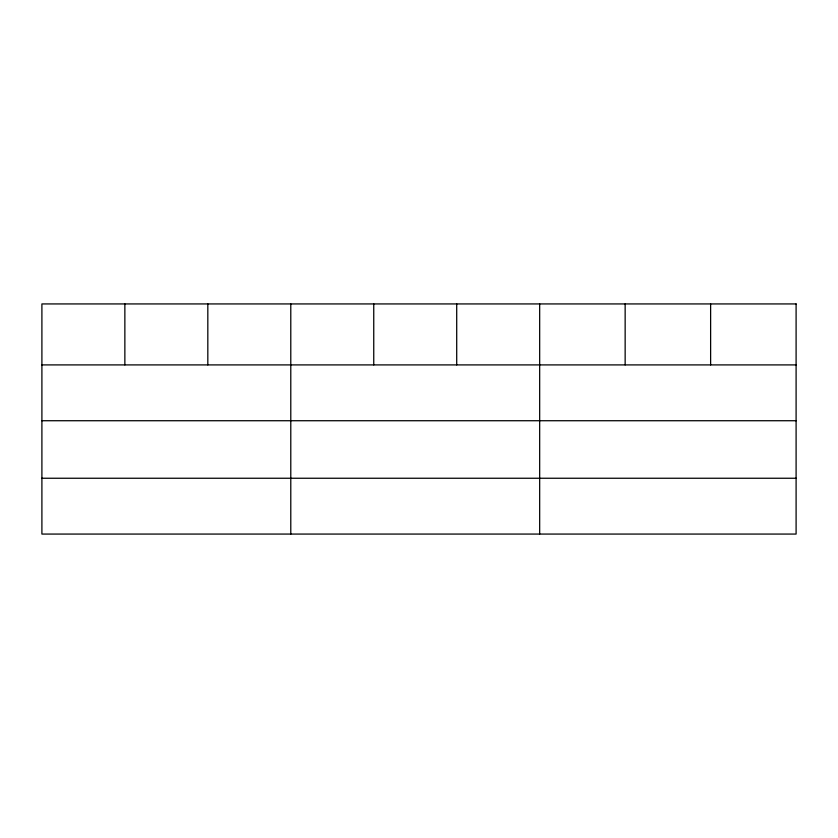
<?xml version="1.0" encoding="UTF-8"?>
<svg xmlns="http://www.w3.org/2000/svg" width="838" height="838" viewBox="0 0 838 838"><rect width="100%" height="100%" fill="white"/><g stroke="black" fill="none" stroke-linecap="round" stroke-linejoin="round"><path stroke-width="1.26" d="M41.9 364.907L796.1 364.907M41.9 420.728L796.1 420.728M41.9 478.247L796.1 478.247M710.624 303.932L710.624 364.907M625.148 303.932L625.148 364.907M539.672 303.932L539.672 534.068M456.71 303.932L456.71 364.907M373.748 303.932L373.748 364.907M290.786 303.932L290.786 534.068M207.824 303.932L207.824 364.907M124.862 303.932L124.862 364.907M796.1 303.932L41.9 303.932L41.9 534.068L796.1 534.068L796.1 303.932"/></g></svg>
